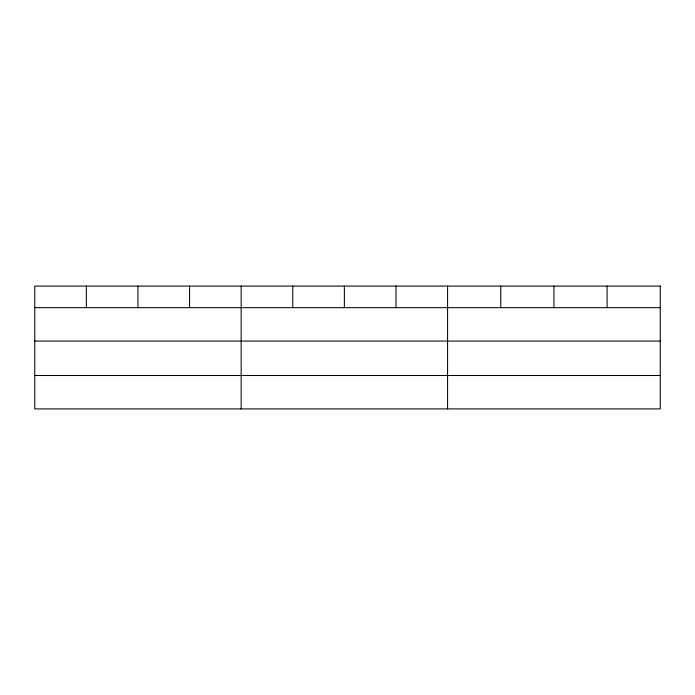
<?xml version="1.0" encoding="UTF-8"?>
<svg xmlns="http://www.w3.org/2000/svg" width="695" height="695" viewBox="0 0 695 695"><rect width="100%" height="100%" fill="white"/><g stroke="black" fill="none" stroke-linecap="round" stroke-linejoin="round"><path stroke-width="1.04" d="M34.75 307.659L660.25 307.659M34.75 341.071L660.25 341.071M34.75 375.5L660.25 375.5M607.082 286.088L607.082 307.659M553.915 286.088L553.915 307.659M500.748 286.088L500.748 307.659M447.58 286.088L447.58 408.912M395.976 286.088L395.976 307.659M344.373 286.088L344.373 307.659M292.769 286.088L292.769 307.659M241.165 286.088L241.165 408.912M189.561 286.088L189.561 307.659M137.958 286.088L137.958 307.659M86.354 286.088L86.354 307.659M660.25 286.088L34.75 286.088L34.75 408.912L660.25 408.912L660.25 286.088"/></g></svg>
